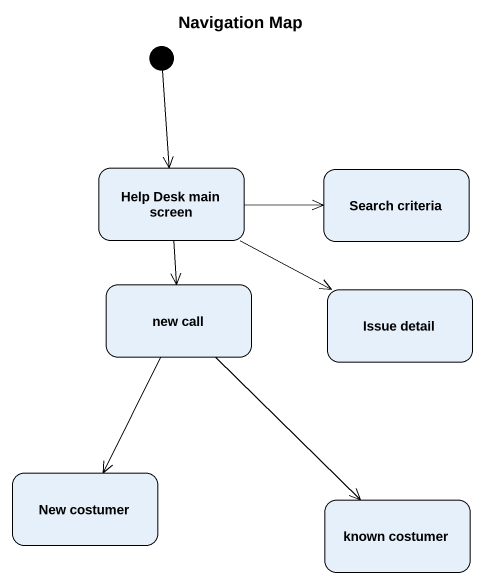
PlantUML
@startuml
title Navigation Map
hide empty description
state "Help Desk main screen" as Help_Desk_main_screen
state "Search criteria" as Search_criteria
state "new call" as new_call
state "Issue detail" as Issue_detail
state "New costumer" as New_costumer
state "known costumer" as known_costumer
[*] --> Help_Desk_main_screen
Help_Desk_main_screen -right-> Search_criteria
Help_Desk_main_screen --> new_call
Help_Desk_main_screen -right-> Issue_detail
new_call --> New_costumer
new_call --> known_costumer
@enduml
